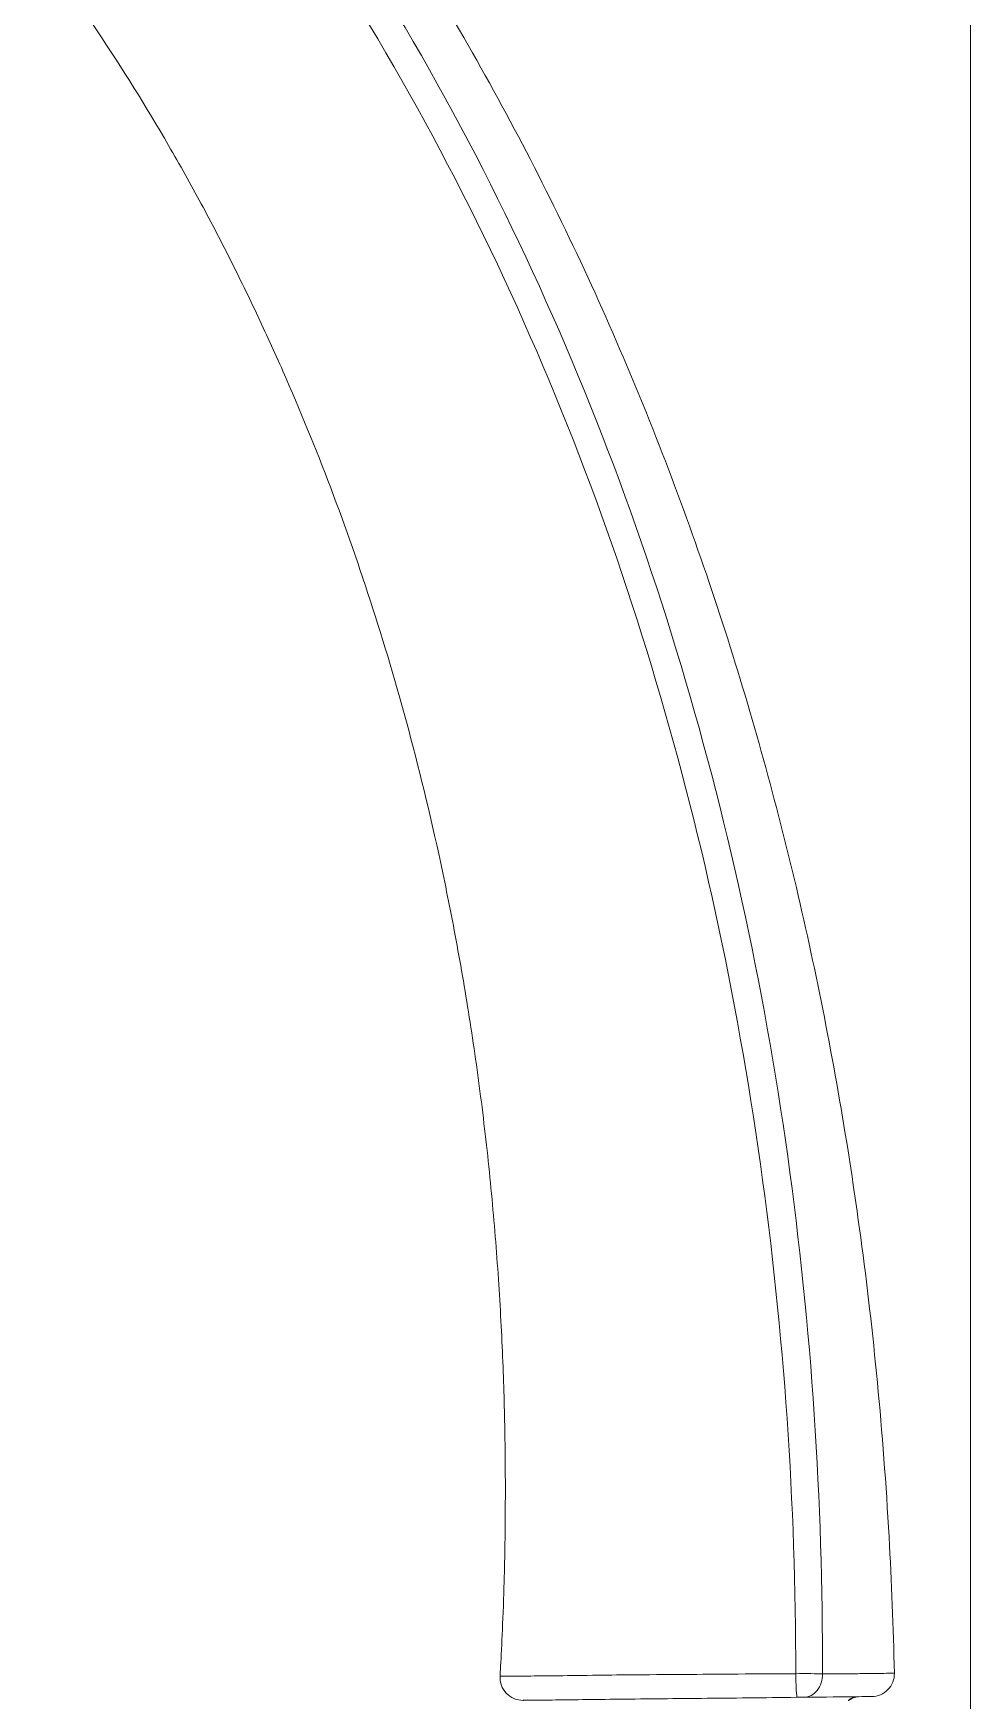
# Model space of a CAD drawing. Extents: x 900 to 2324, y -1513 to 827.
# Drawn here: x 1931.5 to 1993, y 394.2 to 503.6 of the extents above; entities that cross this region are included whole.
import ezdxf

# ---------------------------------------------------------------- set-up
doc = ezdxf.new("R2010")
doc.units = 0
doc.header["$LTSCALE"] = 4
doc.header["$MEASUREMENT"] = 0
doc.layers.add('1', color=7, linetype='CONTINUOUS')
doc.layers.add('치수선', color=7, linetype='CONTINUOUS', lineweight=20)

msp = doc.modelspace()

# ---------------------------------------------------------------- linework, layer by layer
at = {"layer": '1', "color": 7, "linetype": 'Continuous', "lineweight": 18, "extrusion": (-3.73237e-06, -6.73035e-06, 1)}
msp.add_arc((1963.62, 395.69, -0.01), 1.5, 176.7539, 270.6153, dxfattribs=at)
at = {"layer": '1', "color": 7, "linetype": 'Continuous', "lineweight": 18}
msp.add_arc((1986.5, 395.94), 1.5, 270.6153, 1.2757, dxfattribs=at)
at = {"layer": '1', "color": 7, "linetype": 'Continuous', "lineweight": 13}
for centre, major_axis, ratio, start_param, end_param in [((1981.6, 395.89), (-0.02, 1.5), 0.046231, 1.531997, 3.141593), ((1982.04, 395.89), (0.02, -1.5), 0.829516, 0, 1.58079)]:
    msp.add_ellipse(centre, major_axis=major_axis, ratio=ratio, start_param=start_param, end_param=end_param, dxfattribs=at)
at = {"layer": '1', "color": 7, "linetype": 'Continuous', "lineweight": 18}
for points, knots in [([(1983.28, 395.92), (1983.34, 418.65), (1980.33, 441.37), (1970.37, 474), (1966.17, 484.53), (1955.85, 504.73), (1949.73, 514.36), (1942.64, 523.27)], [0, 0, 0, 0, 0.5, 0.5, 0.75, 0.75, 1, 1, 1, 1]), ([(1946.21, 523.41), (1948.04, 521.06), (1951.6, 516.22), (1956.58, 508.69), (1961.21, 500.86), (1965.47, 492.77), (1970.65, 481.71), (1975.02, 470.37), (1978.58, 459.07), (1980.85, 450.68), (1982.8, 442.26), (1984.45, 433.63), (1985.84, 424.64), (1986.94, 415.15), (1987.68, 405.46), (1987.93, 398.97), (1988, 395.97)], [0, 0, 0, 0, 0.066499, 0.133873, 0.201247, 0.268621, 0.335995, 0.470742, 0.538116, 0.60549, 0.672864, 0.740238, 0.807612, 0.874986, 0.94236, 1, 1, 1, 1]), ([(1931.5, 509.69), (1932.84, 507.89), (1935.85, 503.63), (1939.4, 497.97), (1942.27, 492.88), (1944.29, 489.04), (1946.16, 485.21), (1948.48, 480.13), (1951.07, 473.79), (1953.83, 465.9), (1956.32, 457.44), (1957.99, 450.42), (1959, 445.36), (1959.65, 441.88), (1960.39, 437.33), (1961.14, 431.7), (1961.72, 426.01), (1962.13, 420.42), (1962.38, 415.04), (1962.48, 410.01), (1962.47, 405.46), (1962.39, 401.53), (1962.26, 398.34), (1962.17, 396.61), (1962.13, 395.9), (1962.13, 395.78)], [0, 0, 0, 0, 0.056439, 0.131201, 0.168582, 0.205963, 0.243344, 0.280725, 0.355487, 0.430249, 0.50501, 0.579772, 0.598463, 0.617153, 0.654534, 0.691915, 0.729296, 0.766677, 0.804058, 0.841439, 0.87882, 0.916201, 0.953582, 0.990962, 1, 1, 1, 1]), ([(1981.61, 394.39), (1979.46, 394.36), (1977.37, 394.34), (1973.31, 394.3), (1971.38, 394.28), (1967.93, 394.24), (1966.43, 394.22), (1964.25, 394.2), (1963.64, 394.19), (1963.64, 394.19)], [0, 0, 0, 0, 0.25, 0.25, 0.5, 0.5, 0.75, 0.75, 1, 1, 1, 1]), ([(1982.05, 394.39), (1982.02, 394.39), (1981.98, 394.39), (1981.89, 394.39), (1981.84, 394.39), (1981.73, 394.39), (1981.67, 394.39), (1981.61, 394.39)], [0, 0, 0, 0, 0.341939, 0.341939, 0.670963, 0.670963, 1, 1, 1, 1])]:
    msp.add_open_spline(points, degree=3, knots=knots, dxfattribs=at)
at = {"layer": '1', "color": 7, "linetype": 'Continuous', "lineweight": 13}
for points, knots in [([(1941.69, 521.34), (1948.57, 512.58), (1954.59, 503.06), (1964.7, 483.17), (1968.81, 472.79), (1975.3, 451.37), (1977.65, 440.45), (1980.77, 418.29), (1981.53, 407.1), (1981.53, 395.94)], [0, 0, 0, 0, 0.25, 0.25, 0.5, 0.5, 0.75, 0.75, 1, 1, 1, 1]), ([(1962.13, 395.78), (1962.15, 395.78), (1962.19, 395.77), (1962.54, 395.78), (1963.08, 395.76), (1964.09, 395.79), (1965.87, 395.8), (1968.35, 395.84), (1971.28, 395.87), (1974.4, 395.89), (1977.93, 395.92), (1980.26, 395.93), (1981.53, 395.94)], [0, 0, 0, 0, 0.062942, 0.125399, 0.178434, 0.250566, 0.375485, 0.50035, 0.6089, 0.749426, 0.863477, 1, 1, 1, 1]), ([(1983.28, 395.92), (1983.69, 395.92), (1984.55, 395.93), (1985.65, 395.94), (1986.62, 395.95), (1987.37, 395.96), (1987.9, 395.97), (1987.96, 395.97), (1988, 395.97)], [0, 0, 0, 0, 0.139879, 0.290529, 0.451919, 0.624003, 0.806723, 1, 1, 1, 1])]:
    msp.add_open_spline(points, degree=3, knots=knots, dxfattribs=at)
msp.add_open_spline([(1981.53, 395.94), (1982.18, 395.95), (1982.92, 395.94), (1983.28, 395.92)], degree=3, dxfattribs=at)
at = {"layer": '1', "color": 7, "linetype": 'Continuous', "lineweight": 18}
for points, degree in [([(1986.51, 394.44), (1986.51, 394.44), (1984.98, 394.42), (1982.05, 394.39)], 3), ([(1985, 394.19), (1985.1, 394.25), (1985.21, 394.3)], 2)]:
    msp.add_open_spline(points, degree=degree, dxfattribs=at)
msp.add_rational_spline([(1985.63, 394.43), (1985.25, 394.42), (1984.97, 394.17)], [1, 0.864806218807, 0.854421583602], degree=2, dxfattribs=at)
at = {"layer": '치수선'}
msp.add_line((1993, 121.12), (1993, 592.8), dxfattribs=at)

doc.saveas('drawing.dxf')
